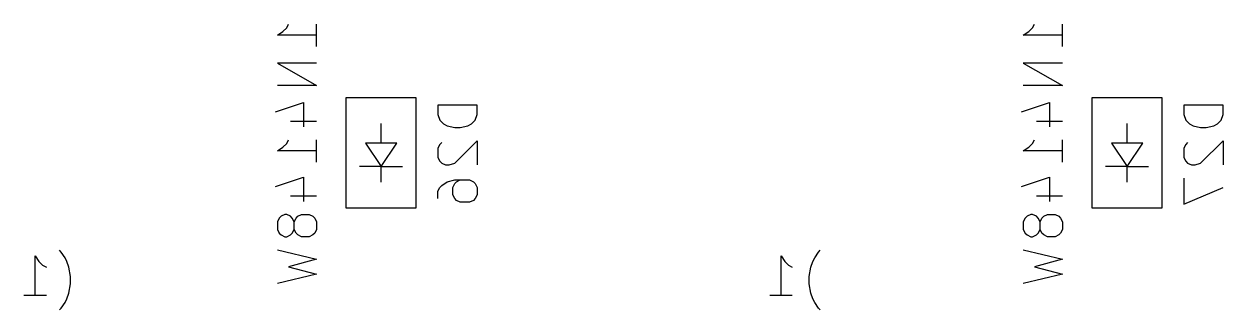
# Model space of a CAD drawing. Extents: x -23 to 352, y -104 to 38.
# Drawn here: x 170.83 to 201.45, y -27.82 to -20.53 of the extents above; entities that cross this region are included whole.
import ezdxf

# ---------------------------------------------------------------- set-up
doc = ezdxf.new("R2010")
doc.units = 0
doc.layers.add('BLACK', color=7, linetype='CONTINUOUS')

msp = doc.modelspace()

# ---------------------------------------------------------------- linework, layer by layer
at = {"layer": 'BLACK', "linetype": 'CONTINUOUS'}
for p, q in [((177.302, -20.8125), (177.445, -20.7173)), ((178.302, -20.8125), (177.302, -20.8125)), ((177.445, -20.7173), (177.54, -20.622)), ((177.54, -20.622), (177.588, -20.5268)), ((178.302, -21.0982), (178.302, -20.5268)), ((196.352, -20.8125), (196.495, -20.7173)), ((197.352, -20.8125), (196.352, -20.8125)), ((196.495, -20.7173), (196.59, -20.622)), ((196.59, -20.622), (196.638, -20.5268)), ((197.352, -21.0982), (197.352, -20.5268)), ((178.302, -21.5268), (177.302, -21.5268)), ((177.302, -21.5268), (178.302, -22.0982)), ((197.352, -21.5268), (196.352, -21.5268)), ((196.352, -21.5268), (197.352, -22.0982)), ((178.302, -22.0982), (177.302, -22.0982)), ((197.352, -22.0982), (196.352, -22.0982)), ((177.255, -22.7649), (177.969, -22.5268)), ((177.969, -22.5268), (177.969, -23.1458)), ((180.85, -22.4125), (179.05, -22.4125)), ((179.05, -22.4125), (179.05, -25.2125)), ((180.85, -25.2125), (180.85, -22.4125)), ((182.402, -22.5982), (181.402, -22.5982)), ((181.402, -22.5982), (181.402, -22.8363)), ((182.402, -22.8363), (182.402, -22.5982)), ((196.305, -22.7649), (197.019, -22.5268)), ((197.019, -22.5268), (197.019, -23.1458)), ((199.9, -22.4125), (198.1, -22.4125)), ((198.1, -22.4125), (198.1, -25.2125)), ((199.9, -25.2125), (199.9, -22.4125)), ((201.452, -22.5982), (200.452, -22.5982)), ((200.452, -22.5982), (200.452, -22.8363)), ((201.452, -22.8363), (201.452, -22.5982)), ((181.402, -22.8363), (181.45, -22.9792)), ((182.355, -22.9792), (182.402, -22.8363)), ((200.452, -22.8363), (200.5, -22.9792)), ((201.405, -22.9792), (201.452, -22.8363)), ((177.636, -23.003), (178.302, -23.003)), ((179.95, -23.5625), (179.95, -23.0625)), ((181.45, -22.9792), (181.545, -23.0744)), ((181.545, -23.0744), (181.64, -23.122)), ((181.64, -23.122), (181.831, -23.1696)), ((181.831, -23.1696), (181.974, -23.1696)), ((181.974, -23.1696), (182.164, -23.122)), ((182.164, -23.122), (182.26, -23.0744)), ((182.26, -23.0744), (182.355, -22.9792)), ((196.686, -23.003), (197.352, -23.003)), ((199, -23.5625), (199, -23.0625)), ((200.5, -22.9792), (200.595, -23.0744)), ((200.595, -23.0744), (200.69, -23.122)), ((200.69, -23.122), (200.881, -23.1696)), ((200.881, -23.1696), (201.024, -23.1696)), ((201.024, -23.1696), (201.214, -23.122)), ((201.214, -23.122), (201.31, -23.0744)), ((201.31, -23.0744), (201.405, -22.9792)), ((177.445, -23.6696), (177.54, -23.5744)), ((177.54, -23.5744), (177.588, -23.4792)), ((178.302, -24.0506), (178.302, -23.4792)), ((179.55, -23.5625), (179.95, -24.1625)), ((180.35, -23.5625), (179.55, -23.5625)), ((179.95, -24.1625), (180.35, -23.5625)), ((181.498, -23.5506), (181.45, -23.5982)), ((181.831, -24.0744), (182.402, -23.503)), ((182.402, -23.503), (182.402, -24.122)), ((196.495, -23.6696), (196.59, -23.5744)), ((196.59, -23.5744), (196.638, -23.4792)), ((197.352, -24.0506), (197.352, -23.4792)), ((199.4, -23.5625), (198.6, -23.5625)), ((198.6, -23.5625), (199, -24.1625)), ((199, -24.1625), (199.4, -23.5625)), ((200.548, -23.5506), (200.5, -23.5982)), ((200.881, -24.0744), (201.452, -23.503)), ((201.452, -23.503), (201.452, -24.122)), ((177.302, -23.7649), (177.445, -23.6696)), ((178.302, -23.7649), (177.302, -23.7649)), ((181.45, -23.5982), (181.402, -23.6935)), ((181.402, -23.6935), (181.402, -23.9315)), ((196.352, -23.7649), (196.495, -23.6696)), ((197.352, -23.7649), (196.352, -23.7649)), ((200.5, -23.5982), (200.452, -23.6935)), ((200.452, -23.6935), (200.452, -23.9315)), ((179.95, -24.1625), (179.4, -24.1625)), ((179.95, -24.1625), (180.5, -24.1625)), ((179.95, -24.5625), (179.95, -24.1625)), ((181.402, -23.9315), (181.45, -24.0268)), ((181.45, -24.0268), (181.498, -24.0744)), ((181.498, -24.0744), (181.593, -24.122)), ((181.593, -24.122), (181.688, -24.122)), ((181.688, -24.122), (181.831, -24.0744)), ((199, -24.1625), (198.45, -24.1625)), ((199, -24.5625), (199, -24.1625)), ((199, -24.1625), (199.55, -24.1625)), ((200.452, -23.9315), (200.5, -24.0268)), ((200.5, -24.0268), (200.548, -24.0744)), ((200.548, -24.0744), (200.643, -24.122)), ((200.643, -24.122), (200.738, -24.122)), ((200.738, -24.122), (200.881, -24.0744)), ((177.255, -24.6696), (177.969, -24.4315)), ((177.969, -24.4315), (177.969, -25.0506)), ((196.305, -24.6696), (197.019, -24.4315)), ((197.019, -24.4315), (197.019, -25.0506)), ((200.452, -24.4554), (200.452, -25.122)), ((181.402, -24.7887), (181.45, -24.6935)), ((181.402, -24.9792), (181.402, -24.7887)), ((181.45, -24.6935), (181.498, -24.6458)), ((181.498, -24.6458), (181.64, -24.5506)), ((181.64, -24.5506), (181.831, -24.503)), ((181.783, -24.6935), (181.831, -24.5982)), ((181.783, -24.8839), (181.783, -24.6935)), ((181.831, -24.503), (182.212, -24.503)), ((181.831, -24.5982), (181.879, -24.5506)), ((181.879, -24.5506), (181.974, -24.503)), ((182.212, -24.503), (182.307, -24.5506)), ((182.307, -24.5506), (182.355, -24.5982)), ((182.355, -24.5982), (182.402, -24.6935)), ((182.402, -24.6935), (182.402, -24.8839)), ((200.452, -25.122), (201.452, -24.6935)), ((177.636, -24.9077), (178.302, -24.9077)), ((181.831, -24.9792), (181.783, -24.8839)), ((181.879, -25.0268), (181.831, -24.9792)), ((181.974, -25.0744), (181.879, -25.0268)), ((182.212, -25.0744), (181.974, -25.0744)), ((182.307, -25.0268), (182.212, -25.0744)), ((182.355, -24.9792), (182.307, -25.0268)), ((182.402, -24.8839), (182.355, -24.9792)), ((196.686, -24.9077), (197.352, -24.9077)), ((177.493, -25.3839), (177.398, -25.4315)), ((177.54, -25.3839), (177.493, -25.3839)), ((177.636, -25.4315), (177.54, -25.3839)), ((177.826, -25.4315), (177.921, -25.3839)), ((177.921, -25.3839), (178.112, -25.3839)), ((178.112, -25.3839), (178.207, -25.4315)), ((179.05, -25.2125), (180.85, -25.2125)), ((196.543, -25.3839), (196.448, -25.4315)), ((196.59, -25.3839), (196.543, -25.3839)), ((196.686, -25.4315), (196.59, -25.3839)), ((196.876, -25.4315), (196.971, -25.3839)), ((196.971, -25.3839), (197.162, -25.3839)), ((197.162, -25.3839), (197.257, -25.4315)), ((198.1, -25.2125), (199.9, -25.2125)), ((177.35, -25.4792), (177.302, -25.5744)), ((177.302, -25.5744), (177.302, -25.7649)), ((177.398, -25.4315), (177.35, -25.4792)), ((177.683, -25.4792), (177.636, -25.4315)), ((177.731, -25.5744), (177.683, -25.4792)), ((177.731, -25.5744), (177.779, -25.4792)), ((177.731, -25.7649), (177.731, -25.5744)), ((177.779, -25.4792), (177.826, -25.4315)), ((178.207, -25.4315), (178.255, -25.4792)), ((178.255, -25.4792), (178.302, -25.5744)), ((178.302, -25.5744), (178.302, -25.7649)), ((196.4, -25.4792), (196.352, -25.5744)), ((196.352, -25.5744), (196.352, -25.7649)), ((196.448, -25.4315), (196.4, -25.4792)), ((196.733, -25.4792), (196.686, -25.4315)), ((196.781, -25.5744), (196.733, -25.4792)), ((196.781, -25.5744), (196.829, -25.4792)), ((196.781, -25.7649), (196.781, -25.5744)), ((196.829, -25.4792), (196.876, -25.4315)), ((197.257, -25.4315), (197.305, -25.4792)), ((197.305, -25.4792), (197.352, -25.5744)), ((197.352, -25.5744), (197.352, -25.7649)), ((177.302, -25.7649), (177.35, -25.8601)), ((177.35, -25.8601), (177.398, -25.9077)), ((177.398, -25.9077), (177.493, -25.9554)), ((177.493, -25.9554), (177.54, -25.9554)), ((177.54, -25.9554), (177.636, -25.9077)), ((177.636, -25.9077), (177.683, -25.8601)), ((177.683, -25.8601), (177.731, -25.7649)), ((177.779, -25.8601), (177.731, -25.7649)), ((177.826, -25.9077), (177.779, -25.8601)), ((177.921, -25.9554), (177.826, -25.9077)), ((178.112, -25.9554), (177.921, -25.9554)), ((178.207, -25.9077), (178.112, -25.9554)), ((178.255, -25.8601), (178.207, -25.9077)), ((178.302, -25.7649), (178.255, -25.8601)), ((196.352, -25.7649), (196.4, -25.8601)), ((196.4, -25.8601), (196.448, -25.9077)), ((196.448, -25.9077), (196.543, -25.9554)), ((196.543, -25.9554), (196.59, -25.9554)), ((196.59, -25.9554), (196.686, -25.9077)), ((196.686, -25.9077), (196.733, -25.8601)), ((196.733, -25.8601), (196.781, -25.7649)), ((196.829, -25.8601), (196.781, -25.7649)), ((196.876, -25.9077), (196.829, -25.8601)), ((196.971, -25.9554), (196.876, -25.9077)), ((197.162, -25.9554), (196.971, -25.9554)), ((197.257, -25.9077), (197.162, -25.9554)), ((197.305, -25.8601), (197.257, -25.9077)), ((197.352, -25.7649), (197.305, -25.8601)), ((171.783, -26.3446), (171.736, -26.297)), ((177.302, -26.2887), (178.302, -26.5268)), ((191.119, -26.3446), (191.167, -26.297)), ((196.352, -26.2887), (197.352, -26.5268)), ((171.117, -27.4399), (171.117, -26.4399)), ((171.117, -26.4399), (171.212, -26.5827)), ((171.212, -26.5827), (171.307, -26.678)), ((171.879, -26.4875), (171.783, -26.3446)), ((171.926, -26.5827), (171.879, -26.4875)), ((171.974, -26.7256), (171.926, -26.5827)), ((178.302, -26.5268), (177.588, -26.7173)), ((190.167, -27.4399), (190.167, -26.4399)), ((190.167, -26.4399), (190.262, -26.5827)), ((190.262, -26.5827), (190.357, -26.678)), ((190.929, -26.7256), (190.976, -26.5827)), ((190.976, -26.5827), (191.024, -26.4875)), ((191.024, -26.4875), (191.119, -26.3446)), ((197.352, -26.5268), (196.638, -26.7173)), ((171.307, -26.678), (171.402, -26.7256)), ((172.021, -26.9637), (171.974, -26.7256)), ((178.302, -26.9077), (177.302, -27.1458)), ((177.588, -26.7173), (178.302, -26.9077)), ((190.357, -26.678), (190.452, -26.7256)), ((190.881, -26.9637), (190.929, -26.7256)), ((197.352, -26.9077), (196.352, -27.1458)), ((196.638, -26.7173), (197.352, -26.9077)), ((171.974, -27.3923), (172.021, -27.1542)), ((172.021, -27.1542), (172.021, -26.9637)), ((190.881, -27.1542), (190.881, -26.9637)), ((190.929, -27.3923), (190.881, -27.1542)), ((170.831, -27.4399), (171.402, -27.4399)), ((171.879, -27.6304), (171.926, -27.5351)), ((171.926, -27.5351), (171.974, -27.3923)), ((189.881, -27.4399), (190.452, -27.4399)), ((190.976, -27.5351), (190.929, -27.3923)), ((191.024, -27.6304), (190.976, -27.5351)), ((171.736, -27.8208), (171.783, -27.7732)), ((171.783, -27.7732), (171.879, -27.6304)), ((191.119, -27.7732), (191.024, -27.6304)), ((191.167, -27.8208), (191.119, -27.7732))]:
    msp.add_line(p, q, dxfattribs=at)

doc.saveas('drawing.dxf')
